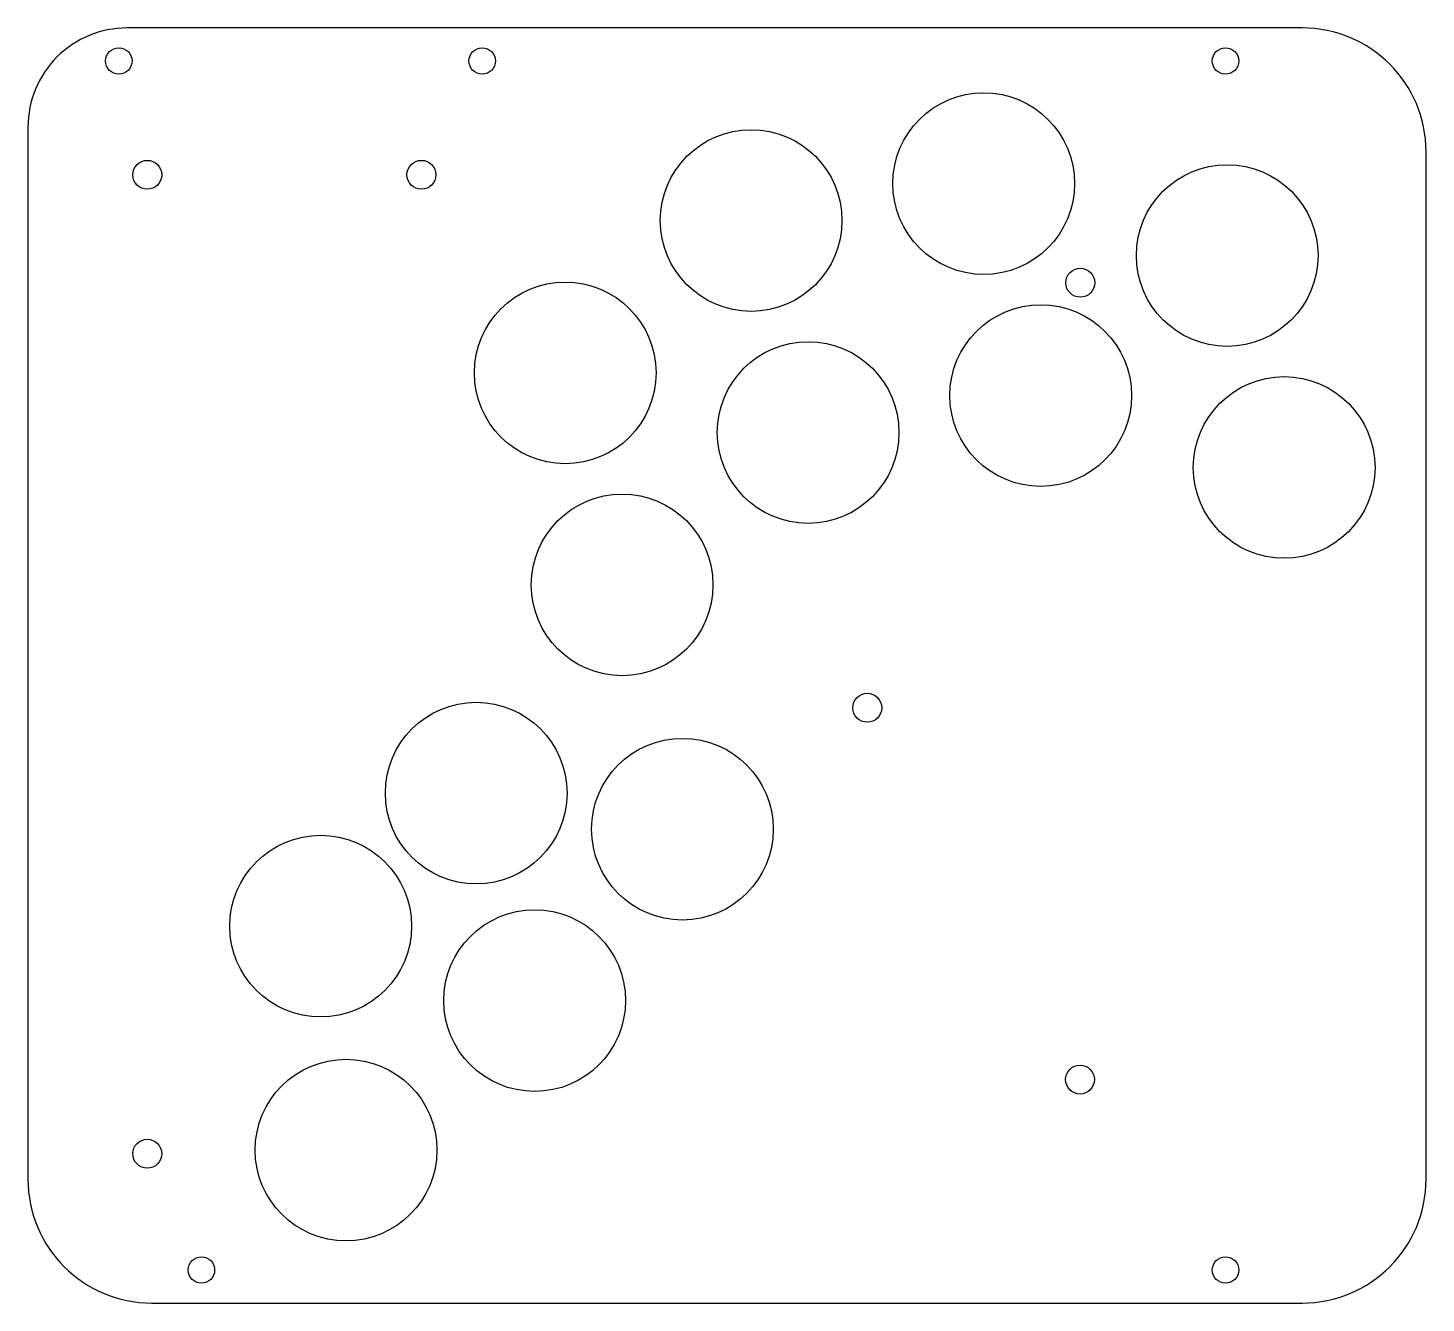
# Model space of a CAD drawing. Header units: inches. Extents: x 0 to 169, y 0 to 154.
import ezdxf

# ---------------------------------------------------------------- set-up
doc = ezdxf.new("R2010")
doc.units = ezdxf.units.IN
doc.header["$MEASUREMENT"] = 0

msp = doc.modelspace()

# ---------------------------------------------------------------- linework, layer by layer
at = {"color": 1}
for p, q in [((154.28, 154.4), (12, 154.4)), ((0, 142.4), (0, 15)), ((169.28, 15), (169.28, 139.4)), ((15, 0), (154.28, 0))]:
    msp.add_line(p, q, dxfattribs=at)
for centre, radius in [((11, 150.4), 1.6), ((55, 150.4), 1.6), ((145, 150.4), 1.6), ((115.72, 135.55), 11), ((87.56, 131.08), 11), ((14.45, 136.62), 1.75), ((47.64, 136.62), 1.75), ((145.2, 126.84), 11), ((127.41, 123.55), 1.75), ((65.05, 112.63), 11), ((122.62, 109.88), 11), ((94.46, 105.41), 11), ((152.1, 101.18), 11), ((71.94, 86.96), 11), ((101.62, 72.08), 1.75), ((54.27, 61.75), 11), ((79.24, 57.38), 11), ((35.44, 45.64), 11), ((61.35, 36.62), 11), ((38.51, 18.52), 11), ((127.38, 27.06), 1.75), ((14.45, 18.08), 1.75), ((21, 4), 1.6), ((145, 4), 1.6)]:
    msp.add_circle(centre, radius, dxfattribs=at)
for centre, radius, start, end in [((12, 142.4), 12, 89.9999, 180), ((154.28, 139.4), 15, 0, 90), ((15, 15), 15, 180, 270), ((154.28, 15), 15, 270, 0)]:
    msp.add_arc(centre, radius, start, end, dxfattribs=at)

doc.saveas('drawing.dxf')
